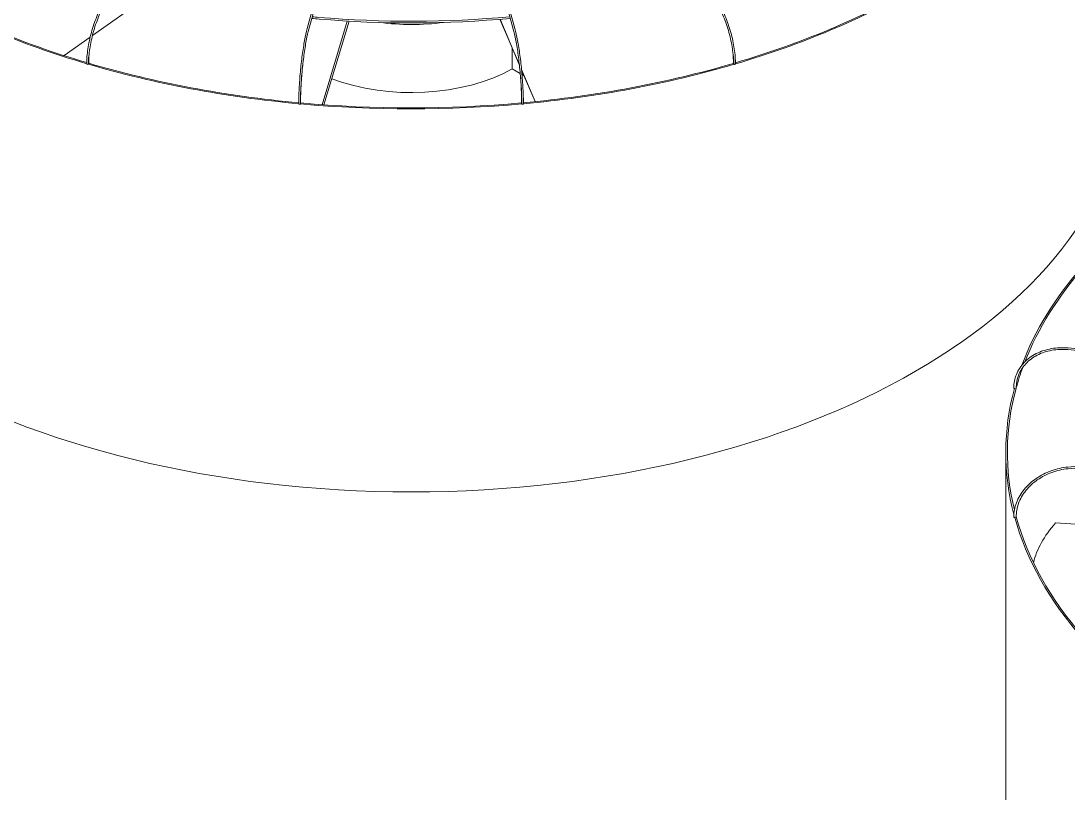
# Model space of a CAD drawing. Header units: millimetres. Extents: x -312439 to 477422, y -331570 to 212570.
# Drawn here: x 364267 to 365807, y 106118 to 107253 of the extents above; entities that cross this region are included whole.
import ezdxf

# ---------------------------------------------------------------- set-up
doc = ezdxf.new("R2010")
doc.units = ezdxf.units.MM

msp = doc.modelspace()

# ---------------------------------------------------------------- linework, layer by layer
at = {"color": 3, "linetype": 'Continuous', "lineweight": 0, "extrusion": (-1.11022e-16, 0.816497, 0.57735)}
for p, q in [((364688.311, 107241.289), (364823.708, 107734.847)), ((364690.673, 107240.641), (364826.187, 107734.624)), ((364855.889, 107734.624), (364991.403, 107240.641)), ((364993.765, 107241.289), (364858.367, 107734.847)), ((364463.528, 107295.519), (364372.407, 107230.975)), ((364710.356, 107129.475), (364747.212, 107252.385)), ((364749.756, 107252.239), (364712.889, 107129.292)), ((365000.288, 107188.146), (364971.612, 107254.944)), ((364971.802, 107254.96), (365000.221, 107188.762)), ((364369.082, 107228.62), (364330.844, 107201.534)), ((364989.687, 107212.84), (364989.687, 107182.165)), ((365001.542, 107175.32), (364989.687, 107182.165)), ((365003.538, 107181.035), (365023.751, 107133.95)), ((365023.562, 107133.931), (365003.596, 107180.441)), ((365007.195, 107172.056), (365004.204, 107173.783)), ((365806.955, 106769.503), (366659.809, 106691.516)), ((366660.266, 106693.934), (365807.178, 106771.943)), ((365806.955, 106596.952), (366660.613, 106675.014)), ((365807.178, 106594.513), (366661.336, 106672.62)), ((365715.556, 106055.757), (365715.556, 106618.645)), ((365874.901, 106509.325), (365788.739, 106514.82))]:
    msp.add_line(p, q, dxfattribs=at)
at = {"color": 3, "linetype": 'Continuous', "lineweight": 0}
for centre, major_axis, ratio, start_param, end_param in [((364841.471, 107728.805), (-1048.768, 0), 0.57735027, 0.78656596, 1.09808088), ((364841.471, 107728.805), (-1046.319, 0), 0.57735027, 0.78587838, 1.09689941), ((364841.471, 107728.805), (-1046.319, 0), 0.57735027, 2.04376734, 2.35460013), ((364841.471, 107728.805), (-1048.768, 0), 0.57735027, 2.04258502, 2.35459852), ((364841.471, 107369.737), (-212.072, 0), 0.57735027, 1.3476903, 1.79509044), ((364365.185, 107189.36), (-1.225, 0), 0.57735027, 0, 3.14159265), ((364841.471, 107728.805), (-1048.768, 0), 0.57735027, 1.10054445, 1.41220862), ((364365.741, 107189.99), (-1.225, -0.011), 0.58858829, 2.66526492, 3.14159265), ((364841.471, 107728.805), (-1046.319, 0), 0.57735027, 1.10010535, 1.41183726), ((364841.471, 107269.737), (-212.072, 0), 0.57735027, 0.98594125, 2.34464399), ((364841.471, 107728.805), (-1046.319, 0), 0.57735027, 1.72891751, 2.04055715), ((364841.471, 107728.805), (-1048.768, 0), 0.57735027, 1.72854634, 2.04038352), ((365316.335, 107189.99), (-1.225, 0.011), 0.58858829, 0, 0.47632773), ((365316.891, 107189.36), (-1.225, 0), 0.57735027, 0, 3.14159265), ((364841.471, 107165.917), (-1048.768, 0), 0.57735027, 0, 3.14159265), ((364677.07, 107130.853), (-1.225, 0), 0.57735027, 0, 3.14159265), ((364841.471, 107728.805), (-1048.768, 0), 0.57735027, 1.41453598, 1.72626058), ((364677.262, 107131.551), (-1.225, -0.004), 0.58981528, 2.98275574, 3.14159265), ((364841.471, 107728.805), (-1046.319, 0), 0.57735027, 1.41438895, 1.72636573), ((365004.814, 107131.551), (-1.225, 0.004), 0.58981528, 0, 0.15883691), ((365005.006, 107130.853), (-1.225, 0), 0.57735027, 0, 3.14159265), ((366764.325, 106618.645), (-1048.768, 0), 0.57735027, 5.81359811, 6.07011802), ((366764.325, 106618.645), (-1046.319, 0), 0.57735027, 5.81336511, 6.06128621), ((366764.325, 106618.645), (-1046.319, 0), 0.57735027, 6.07532621, 6.12502314), ((366764.325, 106618.645), (-1048.768, 0), 0.57735027, 6.12772105, 6.43448057), ((366764.325, 106618.645), (-1046.319, 0), 0.57735027, 6.1272654, 6.42392093), ((365728.64, 106713.062), (1.225, 0), 0.57735027, 3.14159265, 5.07887352), ((365729.85, 106712.951), (1.225, 0.023), 0.57529521, 4.54449158, 6.11528791), ((365729.85, 106712.951), (1.225, 0.023), 0.57529521, 6.11528791, 6.28318531), ((365728.64, 106523.728), (1.225, 0), 0.57735027, 3.14159265, 5.39303278), ((366764.325, 106618.645), (-1048.768, 0), 0.57735027, 0.1585854, 0.46892864), ((365729.85, 106523.839), (1.225, 0.023), 0.57926583, 4.8585762, 6.28318531), ((366764.325, 106618.645), (-1046.319, 0), 0.57735027, 0.15790655, 0.46457773), ((366764.23, 106452.601), (-1010.701, -20.593), 0.30331876, 6.01219977, 6.20271663)]:
    msp.add_ellipse(centre, major_axis=major_axis, ratio=ratio, start_param=start_param, end_param=end_param, dxfattribs=at)
for points, knots in [([(364363.96, 107189.36), (364363.96, 107196.22), (364364.564, 107203.744), (364366.913, 107219.406), (364368.658, 107227.543), (364373.121, 107243.649), (364375.838, 107251.615), (364381.985, 107266.611), (364385.413, 107273.638), (364392.658, 107286.082), (364396.474, 107291.497), (364400.315, 107295.85)], [4.71238898, 4.71238898, 4.71238898, 4.71238898, 5.02654825, 5.02654825, 5.34070751, 5.34070751, 5.65486678, 5.65486678, 5.96902604, 5.96902604, 6.28318531, 6.28318531, 6.28318531, 6.28318531]), ([(364402.152, 107294.229), (364398.496, 107290.087), (364394.814, 107284.869), (364387.771, 107272.766), (364384.413, 107265.87), (364378.394, 107251.128), (364375.735, 107243.285), (364371.387, 107227.446), (364369.699, 107219.454), (364367.464, 107204.128), (364366.917, 107196.797), (364366.965, 107190.116), (364366.965, 107190.058), (364366.966, 107190.001)], [0, 0, 0, 0, 0.31464476, 0.31464476, 0.63176735, 0.63176735, 0.94903539, 0.94903539, 1.26630343, 1.26630343, 1.58357147, 1.58357147, 1.5863402, 1.5863402, 1.5863402, 1.5863402]), ([(365279.924, 107294.229), (365283.58, 107290.087), (365287.262, 107284.869), (365294.305, 107272.766), (365297.663, 107265.87), (365303.682, 107251.128), (365306.341, 107243.285), (365310.689, 107227.446), (365312.377, 107219.454), (365314.612, 107204.128), (365315.159, 107196.797), (365315.111, 107190.116), (365315.111, 107190.058), (365315.11, 107190.001)], [6.28318531, 6.28318531, 6.28318531, 6.28318531, 6.59783007, 6.59783007, 6.91495265, 6.91495265, 7.23222069, 7.23222069, 7.54948873, 7.54948873, 7.86675677, 7.86675677, 7.86952551, 7.86952551, 7.86952551, 7.86952551]), ([(365318.115, 107189.36), (365318.115, 107196.22), (365317.512, 107203.744), (365315.163, 107219.406), (365313.418, 107227.543), (365308.955, 107243.649), (365306.238, 107251.615), (365300.091, 107266.611), (365296.663, 107273.638), (365289.418, 107286.082), (365285.602, 107291.497), (365281.761, 107295.85)], [4.71238898, 4.71238898, 4.71238898, 4.71238898, 5.02654825, 5.02654825, 5.34070751, 5.34070751, 5.65486678, 5.65486678, 5.96902604, 5.96902604, 6.28318531, 6.28318531, 6.28318531, 6.28318531]), ([(364694.963, 107256.28), (364698.532, 107255.955), (364702.104, 107255.642), (364798.861, 107247.486), (364894.094, 107247.804), (364987.113, 107256.28)], [0.628847379, 0.628847379, 0.628847379, 0.628847379, 0.640415364, 0.640415364, 0.941948948, 0.941948948, 0.941948948, 0.941948948]), ([(364695.622, 107258.68), (364698.783, 107258.393), (364701.948, 107258.115), (364798.253, 107249.949), (364893.462, 107250.232), (364986.454, 107258.68)], [0.62931922, 0.62931922, 0.62931922, 0.62931922, 0.639583767, 0.639583767, 0.941477106, 0.941477106, 0.941477106, 0.941477106]), ([(364675.846, 107130.853), (364675.846, 107137.666), (364676.052, 107145.225), (364676.858, 107161.105), (364677.457, 107169.424), (364678.989, 107186.016), (364679.922, 107194.287), (364682.032, 107209.976), (364683.208, 107217.393), (364685.691, 107230.657), (364686.997, 107236.502), (364688.311, 107241.289)], [4.71238898, 4.71238898, 4.71238898, 4.71238898, 5.02654825, 5.02654825, 5.34070751, 5.34070751, 5.65486678, 5.65486678, 5.96902604, 5.96902604, 6.28318531, 6.28318531, 6.28318531, 6.28318531]), ([(364690.673, 107240.641), (364689.4, 107236), (364688.12, 107230.278), (364685.678, 107217.217), (364684.515, 107209.868), (364682.434, 107194.316), (364681.515, 107186.114), (364680.012, 107169.678), (364679.429, 107161.446), (364678.658, 107145.777), (364678.469, 107138.342), (364678.486, 107131.639), (364678.486, 107131.597), (364678.487, 107131.555)], [0, 0, 0, 0, 0.31526689, 0.31526689, 0.63253493, 0.63253493, 0.94980297, 0.94980297, 1.26707101, 1.26707101, 1.58433905, 1.58433905, 1.5863402, 1.5863402, 1.5863402, 1.5863402]), ([(364991.403, 107240.641), (364992.676, 107236), (364993.955, 107230.278), (364996.398, 107217.217), (364997.56, 107209.868), (364999.642, 107194.316), (365000.561, 107186.114), (365002.063, 107169.678), (365002.646, 107161.446), (365003.418, 107145.777), (365003.607, 107138.342), (365003.59, 107131.639), (365003.589, 107131.597), (365003.589, 107131.555)], [6.28318531, 6.28318531, 6.28318531, 6.28318531, 6.59845219, 6.59845219, 6.91572023, 6.91572023, 7.23298827, 7.23298827, 7.55025631, 7.55025631, 7.86752435, 7.86752435, 7.86952551, 7.86952551, 7.86952551, 7.86952551]), ([(365006.23, 107130.853), (365006.23, 107137.666), (365006.024, 107145.225), (365005.218, 107161.105), (365004.619, 107169.424), (365003.087, 107186.016), (365002.154, 107194.287), (365000.044, 107209.976), (364998.868, 107217.393), (364996.385, 107230.657), (364995.078, 107236.502), (364993.765, 107241.289)], [4.71238898, 4.71238898, 4.71238898, 4.71238898, 5.02654825, 5.02654825, 5.34070751, 5.34070751, 5.65486678, 5.65486678, 5.96902604, 5.96902604, 6.28318531, 6.28318531, 6.28318531, 6.28318531]), ([(364678.295, 107130.853), (364678.295, 107137.617), (364678.5, 107145.137), (364679.302, 107160.945), (364679.899, 107169.232), (364681.16, 107182.891), (364681.729, 107188.276), (364682.357, 107193.538)], [4.71238898, 4.71238898, 4.71238898, 4.71238898, 5.026548246, 5.026548246, 5.340707511, 5.340707511, 5.545847126, 5.545847126, 5.545847126, 5.545847126]), ([(365003.781, 107130.853), (365003.781, 107137.617), (365003.576, 107145.137), (365002.773, 107160.945), (365002.177, 107169.232), (365000.916, 107182.891), (365000.347, 107188.276), (364999.719, 107193.538)], [4.71238898, 4.71238898, 4.71238898, 4.71238898, 5.026548246, 5.026548246, 5.340707511, 5.340707511, 5.545847126, 5.545847126, 5.545847126, 5.545847126]), ([(365727.416, 106713.062), (365727.416, 106720.006), (365728.747, 106726.836), (365733.942, 106739.579), (365737.804, 106745.489), (365747.661, 106755.803), (365753.654, 106760.206), (365767.172, 106767.089), (365774.695, 106769.568), (365790.54, 106772.376), (365798.86, 106772.703), (365807.178, 106771.943)], [4.71238898, 4.71238898, 4.71238898, 4.71238898, 5.02654825, 5.02654825, 5.34070751, 5.34070751, 5.65486678, 5.65486678, 5.96902604, 5.96902604, 6.28318531, 6.28318531, 6.28318531, 6.28318531]), ([(365806.955, 106769.503), (365798.893, 106770.241), (365790.837, 106769.911), (365775.545, 106767.158), (365768.311, 106764.736), (365755.388, 106758.054), (365749.7, 106753.796), (365740.426, 106743.882), (365736.839, 106738.227), (365732.101, 106726.076), (365730.95, 106719.58), (365731.074, 106712.974)], [0, 0, 0, 0, 0.31726804, 0.31726804, 0.63453608, 0.63453608, 0.95180412, 0.95180412, 1.26907216, 1.26907216, 1.5863402, 1.5863402, 1.5863402, 1.5863402]), ([(365727.416, 106523.728), (365727.416, 106530.673), (365728.746, 106537.729), (365733.921, 106551.368), (365737.764, 106557.95), (365747.573, 106570.007), (365753.537, 106575.482), (365767.006, 106584.803), (365774.508, 106588.648), (365790.325, 106594.343), (365798.637, 106596.192), (365806.955, 106596.952)], [4.71238898, 4.71238898, 4.71238898, 4.71238898, 5.02654825, 5.02654825, 5.34070751, 5.34070751, 5.65486678, 5.65486678, 5.96902604, 5.96902604, 6.28318531, 6.28318531, 6.28318531, 6.28318531]), ([(365807.178, 106594.513), (365799.116, 106593.776), (365791.053, 106591.972), (365775.731, 106586.412), (365768.475, 106582.656), (365755.502, 106573.576), (365749.787, 106568.253), (365740.464, 106556.582), (365736.859, 106550.237), (365732.102, 106537.167), (365730.951, 106530.444), (365731.074, 106523.862)], [0, 0, 0, 0, 0.31726804, 0.31726804, 0.63453608, 0.63453608, 0.95180412, 0.95180412, 1.26907216, 1.26907216, 1.5863402, 1.5863402, 1.5863402, 1.5863402])]:
    msp.add_open_spline(points, degree=3, knots=knots, dxfattribs=at)
for points in [[(364366.41, 107189.36), (364366.41, 107193.121), (364366.594, 107197.097), (364366.961, 107201.225)], [(365315.666, 107189.36), (365315.666, 107193.121), (365315.482, 107197.097), (365315.115, 107201.225)]]:
    msp.add_open_spline(points, degree=3, dxfattribs=at)

doc.saveas('drawing.dxf')
